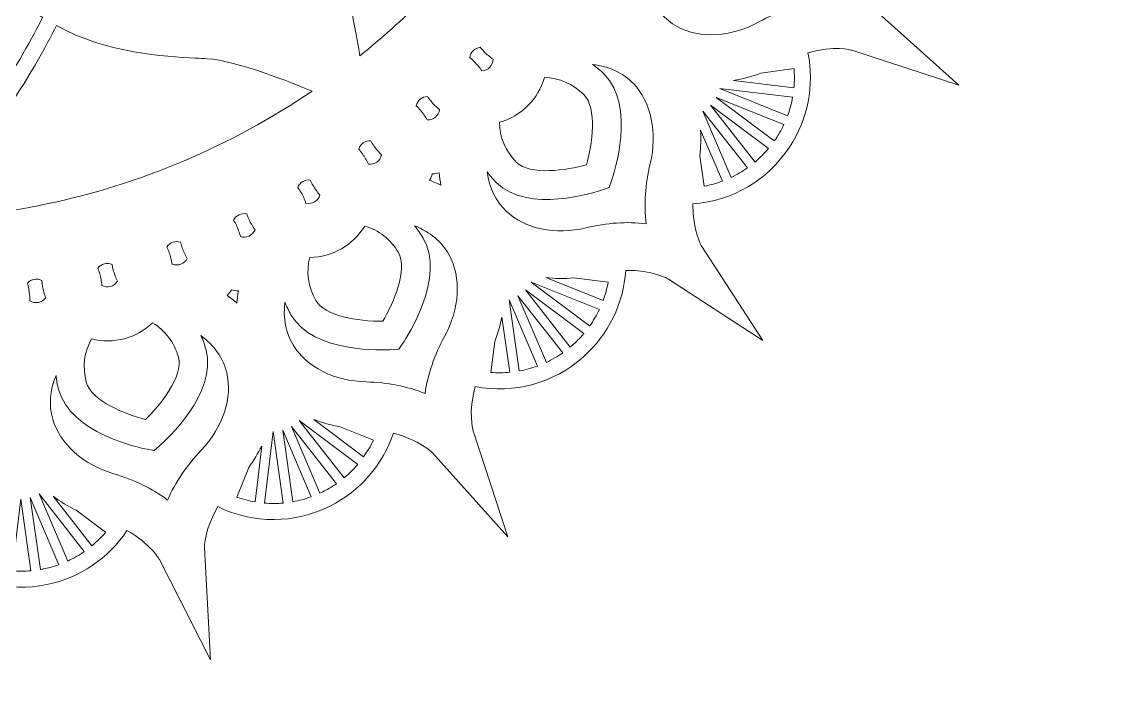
# Model space of a CAD drawing. Header units: millimetres. Extents: x 146 to 1170, y -927 to -143.
# Drawn here: x 351.5 to 517.6, y -921.2 to -818.7 of the extents above; entities that cross this region are included whole.
import ezdxf

# ---------------------------------------------------------------- set-up
doc = ezdxf.new("R2010")
doc.units = ezdxf.units.MM
doc.header["$MEASUREMENT"] = 0
doc.layers.add('Layer 5', color=7, linetype='Continuous')

msp = doc.modelspace()

# ---------------------------------------------------------------- linework, layer by layer
at = {"layer": 'Layer 5', "lineweight": 0}
for points, knots in [([(491.79, -770.75), (496.75, -767.38), (499.79, -762.04), (500.14, -756.07), (500.44, -751.05), (498.79, -746.22), (495.51, -742.43), (498.32, -739.51), (500.93, -738.82), (501.03, -738.79), (501.03, -738.79), (517.64, -735.27), (517.64, -735.27), (517.64, -735.27), (501.07, -731.76), (501.07, -731.76), (501.04, -731.76), (498.34, -731.05), (495.49, -728.1), (499.41, -723.56), (500.97, -717.61), (499.77, -711.75), (498.76, -706.84), (495.93, -702.6), (491.79, -699.79), (493.76, -696.23), (496.15, -694.87), (496.17, -694.86), (496.17, -694.86), (511.3, -687.16), (511.3, -687.16), (511.3, -687.16), (494.39, -688.06), (494.39, -688.06), (494.28, -688.07), (491.53, -688.09), (488.03, -685.95), (490.65, -680.55), (490.62, -674.39), (487.94, -669.03), (485.69, -664.56), (481.87, -661.2), (477.15, -659.55), (478.13, -655.57), (480.09, -653.7), (480.11, -653.68), (480.11, -653.68), (492.73, -642.33), (492.73, -642.33), (492.73, -642.33), (476.63, -647.58), (476.63, -647.58), (476.6, -647.59), (473.9, -648.33), (469.92, -647.17), (471.06, -641.26), (469.44, -635.32), (465.45, -630.83), (462.14, -627.1), (457.58, -624.84), (452.61, -624.47), (452.55, -620.47), (453.88, -618.15), (453.93, -618.06), (453.93, -618.06), (463.19, -603.83), (463.19, -603.83), (463.19, -603.83), (448.99, -613.07), (448.99, -613.07), (448.97, -613.09), (446.55, -614.5), (442.39, -614.42), (441.98, -608.48), (438.8, -603.02), (433.85, -599.76), (429.68, -597.01), (424.69, -596.01), (419.79, -596.93), (418.68, -593.04), (419.43, -590.46), (419.44, -590.44), (419.44, -590.44), (424.7, -574.29), (424.7, -574.29), (424.7, -574.29), (413.37, -586.89), (413.37, -586.89), (413.35, -586.91), (411.38, -588.91), (407.34, -589.9), (405.41, -584.26), (400.91, -579.79), (395.28, -577.92), (390.54, -576.34), (385.47, -576.67), (380.98, -578.83), (378.95, -575.39), (378.96, -572.7), (378.96, -572.68), (378.96, -572.68), (379.86, -555.72), (379.86, -555.72), (379.86, -555.72), (372.19, -570.82), (372.19, -570.82), (372.17, -570.85), (370.78, -573.3), (367.14, -575.29), (363.82, -570.32), (358.31, -567.16), (352.37, -566.81), (347.38, -566.51), (342.57, -568.14), (338.78, -571.39), (335.96, -568.61), (335.28, -566.02), (335.27, -566), (335.27, -566), (331.75, -549.39), (331.75, -549.39), (331.75, -549.39), (328.25, -565.96), (328.25, -565.96), (328.24, -565.99), (327.53, -568.71), (324.54, -571.57), (320.04, -567.62), (313.89, -565.98), (308.05, -567.18), (303.15, -568.19), (298.91, -571.01), (296.1, -575.14), (292.69, -573.2), (291.39, -570.94), (291.34, -570.86), (291.34, -570.86), (283.64, -555.72), (283.64, -555.72), (283.64, -555.72), (284.55, -572.64), (284.55, -572.64), (284.55, -572.67), (284.56, -575.46), (282.43, -579), (277.05, -576.33), (270.68, -576.33), (265.33, -579.01), (260.85, -581.26), (257.49, -585.09), (255.84, -589.82), (252.05, -588.82), (250.23, -586.99), (250.16, -586.92), (250.16, -586.92), (238.81, -574.29), (238.81, -574.29), (238.81, -574.29), (244.06, -590.4), (244.06, -590.4), (244.07, -590.43), (244.81, -593.11), (243.67, -597.07), (237.78, -595.87), (231.61, -597.51), (227.14, -601.49), (223.38, -604.83), (221.12, -609.42), (220.76, -614.42), (220.74, -614.42), (220.73, -614.42), (220.71, -614.42), (216.81, -614.42), (214.56, -613.1), (214.55, -613.09), (214.55, -613.09), (200.32, -603.83), (200.32, -603.83), (200.32, -603.83), (209.55, -618.03), (209.55, -618.03), (209.57, -618.05), (210.97, -620.45), (210.9, -624.54), (204.89, -624.9), (199.36, -628.09), (196.06, -633.1), (193.29, -637.3), (192.3, -642.31), (193.26, -647.27), (189.5, -648.28), (187.02, -647.62), (186.92, -647.59), (186.92, -647.59), (170.77, -642.33), (170.77, -642.33), (170.77, -642.33), (183.37, -653.65), (183.37, -653.65), (183.39, -653.67), (185.35, -655.61), (186.35, -659.56), (180.64, -661.46), (176.11, -665.97), (174.22, -671.67), (172.63, -676.46), (172.97, -681.59), (175.2, -686.12), (171.78, -688.11), (169.17, -688.07), (169.15, -688.06), (169.15, -688.06), (152.21, -687.16), (152.21, -687.16), (152.21, -687.16), (167.31, -694.84), (167.31, -694.84), (167.33, -694.85), (169.71, -696.21), (171.69, -699.74), (166.66, -703.06), (163.46, -708.58), (163.11, -714.58), (162.81, -719.63), (164.48, -724.5), (167.81, -728.3), (165.07, -731.06), (162.58, -731.73), (162.48, -731.76), (162.48, -731.76), (145.87, -735.27), (145.87, -735.27), (145.87, -735.27), (162.44, -738.78), (162.44, -738.78), (162.47, -738.79), (165.11, -739.48), (167.92, -742.35), (163.93, -746.86), (162.27, -753.02), (163.48, -758.9), (164.5, -763.87), (167.39, -768.15), (171.61, -770.96), (169.65, -774.42), (167.36, -775.68), (167.34, -775.69), (167.34, -775.69), (152.21, -783.38), (152.21, -783.38), (152.21, -783.38), (169.12, -782.48), (169.12, -782.48), (169.14, -782.49), (171.86, -782.46), (175.31, -784.5), (172.63, -789.88), (172.63, -796.26), (175.31, -801.61), (177.59, -806.16), (181.49, -809.55), (186.3, -811.17), (185.3, -814.99), (183.42, -816.85), (183.4, -816.86), (183.4, -816.86), (170.78, -828.21), (170.78, -828.21), (170.78, -828.21), (186.88, -822.97), (186.88, -822.97), (186.91, -822.96), (189.5, -822.24), (193.36, -823.31), (192.17, -829.19), (193.82, -835.34), (197.79, -839.81), (201.18, -843.62), (205.84, -845.89), (210.92, -846.2), (210.98, -850.2), (209.63, -852.39), (209.57, -852.48), (209.57, -852.48), (200.32, -866.71), (200.32, -866.71), (200.32, -866.71), (214.52, -857.47), (214.52, -857.47), (214.54, -857.46), (216.82, -856.12), (220.73, -856.12), (220.77, -856.12), (220.81, -856.13), (220.85, -856.13), (221.23, -862.1), (224.42, -867.6), (229.4, -870.89), (233.65, -873.69), (238.73, -874.67), (243.72, -873.66), (244.79, -877.5), (244.08, -880.09), (244.07, -880.11), (244.07, -880.11), (238.81, -896.25), (238.81, -896.25), (238.81, -896.25), (250.14, -883.65), (250.14, -883.65), (250.16, -883.63), (252.04, -881.72), (255.9, -880.71), (257.82, -886.37), (262.32, -890.85), (267.97, -892.73), (272.8, -894.33), (277.97, -893.97), (282.52, -891.7), (284.56, -895.14), (284.55, -897.85), (284.55, -897.87), (284.55, -897.87), (283.65, -914.82), (283.65, -914.82), (283.65, -914.82), (291.32, -899.72), (291.32, -899.72), (291.33, -899.7), (292.67, -897.36), (296.13, -895.39), (299.45, -900.33), (304.95, -903.49), (310.88, -903.84), (315.95, -904.14), (320.85, -902.45), (324.66, -899.09), (327.54, -901.9), (328.23, -904.53), (328.24, -904.54), (328.24, -904.54), (331.76, -921.15), (331.76, -921.15), (331.76, -921.15), (335.26, -904.58), (335.26, -904.58), (335.27, -904.56), (335.95, -901.95), (338.8, -899.14), (343.28, -903.04), (349.4, -904.66), (355.2, -903.47), (360.18, -902.44), (364.47, -899.55), (367.28, -895.32), (370.85, -897.29), (372.16, -899.67), (372.17, -899.69), (372.17, -899.69), (379.87, -914.82), (379.87, -914.82), (379.87, -914.82), (378.96, -897.91), (378.96, -897.91), (378.96, -897.88), (378.95, -895.17), (380.98, -891.72), (386.39, -894.35), (392.55, -894.32), (397.91, -891.64), (402.45, -889.36), (405.83, -885.47), (407.46, -880.67), (411.38, -881.65), (413.27, -883.55), (413.35, -883.62), (413.35, -883.62), (424.7, -896.25), (424.7, -896.25), (424.7, -896.25), (419.45, -880.15), (419.45, -880.15), (419.44, -880.12), (418.72, -877.49), (419.8, -873.62), (425.7, -874.75), (431.63, -873.13), (436.11, -869.15), (439.9, -865.79), (442.16, -861.17), (442.49, -856.12), (446.54, -856.06), (448.87, -857.4), (448.96, -857.45), (448.96, -857.45), (463.19, -866.71), (463.19, -866.71), (463.19, -866.71), (453.96, -852.51), (453.96, -852.51), (453.94, -852.49), (452.56, -850.13), (452.61, -846.09), (458.59, -845.65), (463.9, -842.54), (467.19, -837.55), (469.97, -833.33), (470.96, -828.28), (469.98, -823.33), (473.95, -822.16), (476.49, -822.92), (476.59, -822.95), (476.59, -822.95), (492.74, -828.21), (492.74, -828.21), (492.74, -828.21), (480.14, -816.89), (480.14, -816.89), (480.12, -816.87), (478.16, -814.92), (477.16, -811), (482.82, -809.02), (487.14, -804.65), (489.03, -798.98), (490.61, -794.21), (490.28, -789.11), (488.07, -784.57), (491.61, -782.42), (494.33, -782.47), (494.35, -782.48), (494.35, -782.48), (511.3, -783.38), (511.3, -783.38), (511.3, -783.38), (496.21, -775.7), (496.21, -775.7), (496.18, -775.69), (493.77, -774.31), (491.79, -770.75)], [0, 0, 0, 0, 1, 1, 1, 2, 2, 2, 3, 3, 3, 4, 4, 4, 5, 5, 5, 6, 6, 6, 7, 7, 7, 8, 8, 8, 9, 9, 9, 10, 10, 10, 11, 11, 11, 12, 12, 12, 13, 13, 13, 14, 14, 14, 15, 15, 15, 16, 16, 16, 17, 17, 17, 18, 18, 18, 19, 19, 19, 20, 20, 20, 21, 21, 21, 22, 22, 22, 23, 23, 23, 24, 24, 24, 25, 25, 25, 26, 26, 26, 27, 27, 27, 28, 28, 28, 29, 29, 29, 30, 30, 30, 31, 31, 31, 32, 32, 32, 33, 33, 33, 34, 34, 34, 35, 35, 35, 36, 36, 36, 37, 37, 37, 38, 38, 38, 39, 39, 39, 40, 40, 40, 41, 41, 41, 42, 42, 42, 43, 43, 43, 44, 44, 44, 45, 45, 45, 46, 46, 46, 47, 47, 47, 48, 48, 48, 49, 49, 49, 50, 50, 50, 51, 51, 51, 52, 52, 52, 53, 53, 53, 54, 54, 54, 55, 55, 55, 56, 56, 56, 57, 57, 57, 58, 58, 58, 59, 59, 59, 60, 60, 60, 61, 61, 61, 62, 62, 62, 63, 63, 63, 64, 64, 64, 65, 65, 65, 66, 66, 66, 67, 67, 67, 68, 68, 68, 69, 69, 69, 70, 70, 70, 71, 71, 71, 72, 72, 72, 73, 73, 73, 74, 74, 74, 75, 75, 75, 76, 76, 76, 77, 77, 77, 78, 78, 78, 79, 79, 79, 80, 80, 80, 81, 81, 81, 82, 82, 82, 83, 83, 83, 84, 84, 84, 85, 85, 85, 86, 86, 86, 87, 87, 87, 88, 88, 88, 89, 89, 89, 90, 90, 90, 91, 91, 91, 92, 92, 92, 93, 93, 93, 94, 94, 94, 95, 95, 95, 96, 96, 96, 97, 97, 97, 98, 98, 98, 99, 99, 99, 100, 100, 100, 101, 101, 101, 102, 102, 102, 103, 103, 103, 104, 104, 104, 105, 105, 105, 106, 106, 106, 107, 107, 107, 108, 108, 108, 109, 109, 109, 110, 110, 110, 111, 111, 111, 112, 112, 112, 113, 113, 113, 114, 114, 114, 115, 115, 115, 116, 116, 116, 117, 117, 117, 118, 118, 118, 119, 119, 119, 120, 120, 120, 121, 121, 121, 122, 122, 122, 123, 123, 123, 124, 124, 124, 125, 125, 125, 126, 126, 126, 127, 127, 127, 128, 128, 128, 129, 129, 129, 130, 130, 130, 131, 131, 131, 132, 132, 132, 133, 133, 133, 134, 134, 134, 135, 135, 135, 136, 136, 136, 137, 137, 137, 138, 138, 138, 139, 139, 139, 140, 140, 140, 141, 141, 141, 142, 142, 142, 143, 143, 143, 144, 144, 144, 145, 145, 145, 146, 146, 146, 146]), ([(450.26, -819.38), (448.38, -818.34), (446.94, -816.68), (445.98, -814.41), (446.51, -814.84), (447.08, -815.23), (447.67, -815.57), (453.55, -818.96), (462.48, -813.17), (463.48, -812.5), (463.48, -812.5), (464.36, -811.91), (464.36, -811.91), (464.36, -811.91), (464.43, -810.85), (464.43, -810.85), (464.52, -809.65), (465.07, -799.02), (459.19, -795.62), (458.53, -795.24), (457.84, -794.92), (457.14, -794.66), (459.68, -794.29), (461.94, -794.69), (463.85, -795.85), (467.16, -797.86), (469.29, -802.08), (469.41, -806.87), (469.48, -810.06), (470.07, -813.04), (471.15, -815.75), (468.26, -816.17), (465.38, -817.16), (462.59, -818.68), (458.38, -820.98), (453.66, -821.24), (450.26, -819.38)], [0, 0, 0, 0, 1, 1, 1, 2, 2, 2, 3, 3, 3, 4, 4, 4, 5, 5, 5, 6, 6, 6, 7, 7, 7, 8, 8, 8, 9, 9, 9, 10, 10, 10, 11, 11, 11, 12, 12, 12, 12]), ([(411.8, -815.38), (411.8, -815.38), (411.8, -815.38), (411.8, -815.38), (408.83, -818.34), (405.67, -821.18), (402.4, -823.8), (401.03, -815.16), (399.01, -807.18), (396.39, -800.04), (397.71, -800.89), (399.31, -801.31), (401.27, -801.31), (401.27, -801.31), (401.27, -801.31), (401.27, -801.31), (405.07, -801.31), (409.43, -799.73), (413.29, -798.32), (414.36, -797.94), (415.37, -797.57), (416.31, -797.26), (421.56, -795.51), (425.4, -796.89), (426.46, -797.36), (422.21, -803.83), (417.28, -809.89), (411.8, -815.38)], [0, 0, 0, 0, 1, 1, 1, 2, 2, 2, 3, 3, 3, 4, 4, 4, 5, 5, 5, 6, 6, 6, 7, 7, 7, 8, 8, 8, 9, 9, 9, 9]), ([(334.47, -843.88), (334.55, -843.74), (341.9, -830.62), (345.63, -823.07), (347.18, -819.96), (348.6, -816.97), (349.86, -814.19), (351.27, -815.6), (352.85, -816.87), (354.56, -817.99), (351.72, -823.66), (344.28, -837), (333.58, -845.46), (333.58, -845.46), (334.47, -843.88), (334.47, -843.88)], [0, 0, 0, 0, 1, 1, 1, 2, 2, 2, 3, 3, 3, 4, 4, 4, 5, 5, 5, 5]), ([(375.81, -839.64), (362.43, -845.3), (348.22, -848.28), (333.56, -848.51), (345.5, -839.81), (353.59, -825.37), (356.65, -819.24), (364.42, -823.47), (372.96, -823.89), (377.58, -824.12), (378.23, -824.15), (378.83, -824.18), (379.36, -824.22), (383.86, -824.52), (392.15, -827.83), (395.2, -829.11), (389.12, -833.23), (382.6, -836.77), (375.81, -839.64)], [0, 0, 0, 0, 1, 1, 1, 2, 2, 2, 3, 3, 3, 4, 4, 4, 5, 5, 5, 6, 6, 6, 6]), ([(419.49, -823.01), (419.77, -822.73), (420.14, -822.55), (420.54, -822.5), (420.92, -822.96), (421.34, -823.38), (421.79, -823.76), (422.02, -823.96), (422.26, -824.14), (422.51, -824.31), (422.49, -824.77), (422.31, -825.2), (422, -825.51), (421.67, -825.84), (421.25, -826.02), (420.8, -826.03), (420.63, -825.78), (420.44, -825.53), (420.25, -825.3), (419.87, -824.85), (419.45, -824.43), (418.99, -824.05), (419.03, -823.66), (419.21, -823.29), (419.49, -823.01)], [0, 0, 0, 0, 1, 1, 1, 2, 2, 2, 3, 3, 3, 4, 4, 4, 5, 5, 5, 6, 6, 6, 7, 7, 7, 8, 8, 8, 8]), ([(445.57, -849.09), (442.67, -848.74), (439.64, -848.95), (436.54, -849.7), (431.89, -850.83), (427.26, -849.87), (424.46, -847.18), (422.9, -845.7), (421.94, -843.71), (421.6, -841.28), (422.01, -841.83), (422.46, -842.36), (422.95, -842.85), (427.75, -847.65), (437.88, -844.37), (439.02, -843.97), (439.02, -843.97), (440.02, -843.63), (440.02, -843.63), (440.02, -843.63), (440.36, -842.63), (440.36, -842.63), (440.75, -841.49), (444.05, -831.37), (439.24, -826.56), (438.69, -826.02), (438.11, -825.52), (437.49, -825.09), (440.05, -825.39), (442.12, -826.36), (443.67, -827.98), (446.35, -830.78), (447.32, -835.41), (446.19, -840.06), (445.43, -843.15), (445.23, -846.19), (445.57, -849.09)], [0, 0, 0, 0, 1, 1, 1, 2, 2, 2, 3, 3, 3, 4, 4, 4, 5, 5, 5, 6, 6, 6, 7, 7, 7, 8, 8, 8, 9, 9, 9, 10, 10, 10, 11, 11, 11, 12, 12, 12, 12]), ([(467.86, -828.6), (467.86, -828.6), (458.75, -827.5), (458.75, -827.5), (460.14, -827.27), (461.52, -826.91), (462.88, -826.42), (462.88, -826.42), (467.88, -825.7), (467.88, -825.7), (467.96, -826.66), (467.95, -827.64), (467.86, -828.6)], [0, 0, 0, 0, 1, 1, 1, 2, 2, 2, 3, 3, 3, 4, 4, 4, 4]), ([(427.76, -831.27), (428.92, -830.11), (429.78, -828.66), (430.24, -827.07), (432.42, -827.09), (434.57, -828.01), (436.18, -829.62), (438.25, -831.68), (437.43, -837.18), (436.59, -840.2), (433.57, -841.04), (428.08, -841.87), (426, -839.79), (424.37, -838.16), (423.45, -835.98), (423.46, -833.8), (425.08, -833.34), (426.56, -832.47), (427.76, -831.27)], [0, 0, 0, 0, 1, 1, 1, 2, 2, 2, 3, 3, 3, 4, 4, 4, 5, 5, 5, 6, 6, 6, 6]), ([(467.67, -830.04), (467.5, -830.97), (467.24, -831.9), (466.9, -832.81), (466.9, -832.81), (456.7, -828.72), (456.7, -828.72), (456.7, -828.72), (467.67, -830.04), (467.67, -830.04)], [0, 0, 0, 0, 1, 1, 1, 2, 2, 2, 3, 3, 3, 3]), ([(413.79, -833.04), (413.45, -833.32), (413, -833.47), (412.55, -833.44), (412.4, -833.18), (412.23, -832.92), (412.06, -832.68), (411.73, -832.19), (411.34, -831.74), (410.92, -831.32), (411, -830.93), (411.2, -830.58), (411.51, -830.32), (411.82, -830.06), (412.2, -829.92), (412.6, -829.91), (412.93, -830.4), (413.32, -830.86), (413.73, -831.27), (413.94, -831.49), (414.17, -831.69), (414.41, -831.89), (414.36, -832.34), (414.14, -832.74), (413.79, -833.04)], [0, 0, 0, 0, 1, 1, 1, 2, 2, 2, 3, 3, 3, 4, 4, 4, 5, 5, 5, 6, 6, 6, 7, 7, 7, 8, 8, 8, 8]), ([(466.34, -834.15), (466.14, -834.58), (465.93, -834.98), (465.71, -835.36), (465.54, -835.65), (465.36, -835.94), (465.18, -836.22), (465.09, -836.36), (465, -836.49), (464.9, -836.62), (464.9, -836.62), (456.16, -830.06), (456.16, -830.06), (456.16, -830.06), (466.34, -834.15), (466.34, -834.15)], [0, 0, 0, 0, 1, 1, 1, 2, 2, 2, 3, 3, 3, 4, 4, 4, 5, 5, 5, 5]), ([(460.86, -840.68), (460.09, -841.22), (459.27, -841.7), (458.4, -842.1), (458.4, -842.1), (454.14, -832.12), (454.14, -832.12), (454.14, -832.12), (460.86, -840.68), (460.86, -840.68)], [0, 0, 0, 0, 1, 1, 1, 2, 2, 2, 3, 3, 3, 3]), ([(462.01, -839.79), (462.01, -839.79), (455.28, -831.23), (455.28, -831.23), (455.28, -831.23), (464.01, -837.77), (464.01, -837.77), (463.4, -838.51), (462.73, -839.18), (462.01, -839.79)], [0, 0, 0, 0, 1, 1, 1, 2, 2, 2, 3, 3, 3, 3]), ([(453.78, -834.98), (453.78, -834.98), (457.07, -842.67), (457.07, -842.67), (456.18, -843), (455.27, -843.25), (454.34, -843.43), (454.34, -843.43), (453.68, -838.85), (453.68, -838.85), (453.83, -837.56), (453.86, -836.26), (453.78, -834.98)], [0, 0, 0, 0, 1, 1, 1, 2, 2, 2, 3, 3, 3, 4, 4, 4, 4]), ([(404.96, -839.81), (404.58, -840.07), (404.14, -840.18), (403.69, -840.12), (403.56, -839.84), (403.42, -839.56), (403.27, -839.3), (402.97, -838.79), (402.63, -838.31), (402.24, -837.85), (402.36, -837.47), (402.6, -837.14), (402.92, -836.91), (403.25, -836.68), (403.65, -836.57), (404.04, -836.6), (404.34, -837.11), (404.68, -837.6), (405.05, -838.05), (405.25, -838.28), (405.45, -838.51), (405.67, -838.72), (405.57, -839.16), (405.32, -839.56), (404.96, -839.81)], [0, 0, 0, 0, 1, 1, 1, 2, 2, 2, 3, 3, 3, 4, 4, 4, 5, 5, 5, 6, 6, 6, 7, 7, 7, 8, 8, 8, 8]), ([(395.57, -845.8), (395.18, -846.02), (394.71, -846.08), (394.27, -845.98), (394.17, -845.69), (394.05, -845.41), (393.93, -845.14), (393.68, -844.61), (393.38, -844.09), (393.03, -843.61), (393.18, -843.24), (393.45, -842.93), (393.79, -842.73), (394.14, -842.53), (394.54, -842.45), (394.93, -842.51), (395.18, -843.05), (395.48, -843.57), (395.82, -844.05), (395.99, -844.3), (396.18, -844.54), (396.38, -844.77), (396.25, -845.21), (395.96, -845.57), (395.57, -845.8)], [0, 0, 0, 0, 1, 1, 1, 2, 2, 2, 3, 3, 3, 4, 4, 4, 5, 5, 5, 6, 6, 6, 7, 7, 7, 8, 8, 8, 8]), ([(412.93, -842.55), (413.08, -842.23), (413.21, -841.9), (413.33, -841.57), (413.67, -841.54), (414.02, -841.5), (414.37, -841.44), (414.43, -842.06), (414.52, -842.68), (414.64, -843.29), (414.09, -843.02), (413.52, -842.78), (412.93, -842.55)], [0, 0, 0, 0, 1, 1, 1, 2, 2, 2, 3, 3, 3, 4, 4, 4, 4]), ([(383.36, -848.54), (383.53, -848.18), (383.83, -847.9), (384.19, -847.73), (384.56, -847.56), (384.96, -847.52), (385.35, -847.61), (385.55, -848.17), (385.8, -848.71), (386.09, -849.22), (386.24, -849.48), (386.41, -849.74), (386.59, -849.99), (386.42, -850.41), (386.1, -850.74), (385.69, -850.94), (385.28, -851.13), (384.82, -851.16), (384.39, -851.01), (384.31, -850.72), (384.22, -850.42), (384.12, -850.14), (383.92, -849.59), (383.66, -849.05), (383.36, -848.54)], [0, 0, 0, 0, 1, 1, 1, 2, 2, 2, 3, 3, 3, 4, 4, 4, 5, 5, 5, 6, 6, 6, 7, 7, 7, 8, 8, 8, 8]), ([(391.11, -860.91), (391.36, -861.56), (391.66, -862.19), (392.01, -862.8), (395.41, -868.68), (406.04, -868.13), (407.24, -868.05), (407.24, -868.05), (408.3, -867.98), (408.3, -867.98), (408.3, -867.98), (408.89, -867.1), (408.89, -867.1), (409.56, -866.1), (415.36, -857.17), (411.96, -851.28), (411.57, -850.61), (411.13, -849.98), (410.64, -849.39), (413.03, -850.35), (414.79, -851.82), (415.86, -853.78), (417.73, -857.18), (417.46, -861.9), (415.17, -866.1), (413.64, -868.9), (412.65, -871.78), (412.23, -874.66), (409.52, -873.58), (406.54, -873), (403.35, -872.92), (398.57, -872.81), (394.34, -870.68), (392.33, -867.36), (391.21, -865.52), (390.8, -863.35), (391.11, -860.91)], [0, 0, 0, 0, 1, 1, 1, 2, 2, 2, 3, 3, 3, 4, 4, 4, 5, 5, 5, 6, 6, 6, 7, 7, 7, 8, 8, 8, 9, 9, 9, 10, 10, 10, 11, 11, 11, 12, 12, 12, 12]), ([(405.87, -863.78), (402.02, -863.81), (397.12, -863.01), (395.75, -860.64), (394.59, -858.63), (394.27, -856.28), (394.86, -854.16), (396.54, -854.14), (398.19, -853.69), (399.64, -852.85), (401.07, -852.03), (402.27, -850.85), (403.13, -849.45), (405.22, -850.01), (407.07, -851.46), (408.22, -853.44), (409.68, -855.98), (407.46, -861.07), (405.87, -863.78)], [0, 0, 0, 0, 1, 1, 1, 2, 2, 2, 3, 3, 3, 4, 4, 4, 5, 5, 5, 6, 6, 6, 6]), ([(375.4, -855.2), (374.98, -855.35), (374.52, -855.34), (374.1, -855.16), (374.05, -854.86), (373.98, -854.56), (373.91, -854.27), (373.75, -853.7), (373.55, -853.14), (373.29, -852.6), (373.5, -852.26), (373.82, -852), (374.19, -851.87), (374.55, -851.74), (374.97, -851.74), (375.36, -851.86), (375.51, -852.44), (375.71, -852.99), (375.95, -853.52), (376.08, -853.8), (376.22, -854.07), (376.38, -854.33), (376.18, -854.73), (375.83, -855.04), (375.4, -855.2)], [0, 0, 0, 0, 1, 1, 1, 2, 2, 2, 3, 3, 3, 4, 4, 4, 5, 5, 5, 6, 6, 6, 7, 7, 7, 8, 8, 8, 8]), ([(364.78, -858.55), (364.36, -858.66), (363.89, -858.6), (363.49, -858.39), (363.46, -858.08), (363.43, -857.78), (363.37, -857.49), (363.27, -856.91), (363.11, -856.33), (362.91, -855.77), (363.14, -855.46), (363.48, -855.23), (363.87, -855.12), (364.25, -855.02), (364.66, -855.05), (365.03, -855.21), (365.13, -855.8), (365.28, -856.37), (365.48, -856.92), (365.58, -857.2), (365.7, -857.48), (365.83, -857.76), (365.59, -858.15), (365.22, -858.43), (364.78, -858.55)], [0, 0, 0, 0, 1, 1, 1, 2, 2, 2, 3, 3, 3, 4, 4, 4, 5, 5, 5, 6, 6, 6, 7, 7, 7, 8, 8, 8, 8]), ([(352.64, -860.69), (352.64, -860.38), (352.63, -860.08), (352.6, -859.78), (352.55, -859.19), (352.44, -858.6), (352.29, -858.03), (352.55, -857.74), (352.91, -857.54), (353.3, -857.47), (353.69, -857.4), (354.1, -857.47), (354.45, -857.65), (354.5, -858.25), (354.6, -858.83), (354.75, -859.4), (354.83, -859.69), (354.92, -859.98), (355.02, -860.26), (354.75, -860.63), (354.35, -860.88), (353.92, -860.95), (353.47, -861.03), (353.02, -860.94), (352.64, -860.69)], [0, 0, 0, 0, 1, 1, 1, 2, 2, 2, 3, 3, 3, 4, 4, 4, 5, 5, 5, 6, 6, 6, 7, 7, 7, 8, 8, 8, 8]), ([(434.66, -857.26), (434.66, -857.26), (439.85, -857.89), (439.85, -857.89), (439.67, -858.84), (439.42, -859.78), (439.08, -860.68), (439.08, -860.68), (430.44, -857.21), (430.44, -857.21), (431.82, -857.36), (433.24, -857.38), (434.66, -857.26)], [0, 0, 0, 0, 1, 1, 1, 2, 2, 2, 3, 3, 3, 4, 4, 4, 4]), ([(384.08, -859.21), (383.97, -859.83), (383.9, -860.45), (383.86, -861.06), (383.4, -860.66), (382.91, -860.27), (382.4, -859.91), (382.62, -859.64), (382.83, -859.36), (383.03, -859.06), (383.38, -859.13), (383.73, -859.18), (384.08, -859.21)], [0, 0, 0, 0, 1, 1, 1, 2, 2, 2, 3, 3, 3, 4, 4, 4, 4]), ([(436.17, -865.65), (435.87, -866.01), (435.56, -866.35), (435.25, -866.66), (435.01, -866.9), (434.76, -867.13), (434.51, -867.35), (434.39, -867.46), (434.27, -867.56), (434.14, -867.67), (434.14, -867.67), (427.39, -859.07), (427.39, -859.07), (427.39, -859.07), (436.17, -865.65), (436.17, -865.65)], [0, 0, 0, 0, 1, 1, 1, 2, 2, 2, 3, 3, 3, 4, 4, 4, 5, 5, 5, 5]), ([(438.52, -862.02), (438.11, -862.88), (437.62, -863.71), (437.06, -864.5), (437.06, -864.5), (428.26, -857.91), (428.26, -857.91), (428.26, -857.91), (438.52, -862.02), (438.52, -862.02)], [0, 0, 0, 0, 1, 1, 1, 2, 2, 2, 3, 3, 3, 3]), ([(429.18, -870.54), (428.3, -870.86), (427.38, -871.11), (426.45, -871.28), (426.45, -871.28), (424.91, -860.54), (424.91, -860.54), (424.91, -860.54), (429.18, -870.54), (429.18, -870.54)], [0, 0, 0, 0, 1, 1, 1, 2, 2, 2, 3, 3, 3, 3]), ([(432.99, -868.55), (432.2, -869.1), (431.38, -869.58), (430.53, -869.98), (430.53, -869.98), (426.25, -859.96), (426.25, -859.96), (426.25, -859.96), (432.99, -868.55), (432.99, -868.55)], [0, 0, 0, 0, 1, 1, 1, 2, 2, 2, 3, 3, 3, 3]), ([(361.95, -866.45), (363.58, -866.86), (365.28, -866.84), (366.89, -866.41), (366.89, -866.41), (366.89, -866.41), (366.89, -866.41), (368.47, -865.99), (369.94, -865.17), (371.13, -864.03), (373.02, -865.11), (374.44, -867), (375.04, -869.22), (375.8, -872.05), (372.34, -876.39), (370.1, -878.6), (367.06, -877.81), (361.9, -875.78), (361.14, -872.95), (360.54, -870.7), (360.83, -868.34), (361.95, -866.45)], [0, 0, 0, 0, 1, 1, 1, 2, 2, 2, 3, 3, 3, 4, 4, 4, 5, 5, 5, 6, 6, 6, 7, 7, 7, 7]), ([(425.01, -871.48), (424.07, -871.57), (423.12, -871.58), (422.18, -871.51), (422.18, -871.51), (422.74, -866.83), (422.74, -866.83), (423.21, -865.63), (423.57, -864.4), (423.82, -863.16), (423.82, -863.16), (425.01, -871.48), (425.01, -871.48)], [0, 0, 0, 0, 1, 1, 1, 2, 2, 2, 3, 3, 3, 4, 4, 4, 4]), ([(356.58, -871.97), (356.65, -872.67), (356.78, -873.38), (356.96, -874.07), (358.72, -880.63), (369.14, -882.85), (370.32, -883.08), (370.32, -883.08), (371.36, -883.28), (371.36, -883.28), (371.36, -883.28), (372.15, -882.59), (372.15, -882.59), (373.06, -881.8), (380.97, -874.67), (379.21, -868.11), (379.01, -867.35), (378.75, -866.62), (378.42, -865.93), (380.48, -867.47), (381.79, -869.34), (382.32, -871.51), (383.25, -875.28), (381.77, -879.77), (378.46, -883.23), (376.26, -885.54), (374.56, -888.06), (373.41, -890.74), (371.08, -889), (368.34, -887.66), (365.29, -886.76), (360.69, -885.42), (357.17, -882.27), (356.08, -878.54), (355.48, -876.46), (355.64, -874.26), (356.58, -871.97)], [0, 0, 0, 0, 1, 1, 1, 2, 2, 2, 3, 3, 3, 4, 4, 4, 5, 5, 5, 6, 6, 6, 7, 7, 7, 8, 8, 8, 9, 9, 9, 10, 10, 10, 11, 11, 11, 12, 12, 12, 12]), ([(402.08, -885.37), (401.47, -886.1), (400.78, -886.77), (400.03, -887.39), (400.03, -887.39), (393.24, -878.74), (393.24, -878.74), (393.24, -878.74), (402.08, -885.37), (402.08, -885.37)], [0, 0, 0, 0, 1, 1, 1, 2, 2, 2, 3, 3, 3, 3]), ([(399.43, -879.71), (399.43, -879.71), (404.44, -881.72), (404.44, -881.72), (404.02, -882.6), (403.53, -883.43), (402.97, -884.22), (402.97, -884.22), (395.44, -878.57), (395.44, -878.57), (396.72, -879.07), (398.05, -879.45), (399.43, -879.71)], [0, 0, 0, 0, 1, 1, 1, 2, 2, 2, 3, 3, 3, 4, 4, 4, 4]), ([(389.33, -880.41), (389.33, -880.41), (390.86, -891.18), (390.86, -891.18), (389.93, -891.26), (388.98, -891.27), (388.03, -891.19), (388.03, -891.19), (389.33, -880.41), (389.33, -880.41)], [0, 0, 0, 0, 1, 1, 1, 2, 2, 2, 3, 3, 3, 3]), ([(395.05, -890.24), (394.15, -890.57), (393.23, -890.82), (392.3, -890.99), (392.3, -890.99), (390.77, -880.21), (390.77, -880.21), (390.77, -880.21), (395.05, -890.24), (395.05, -890.24)], [0, 0, 0, 0, 1, 1, 1, 2, 2, 2, 3, 3, 3, 3]), ([(396.39, -889.69), (396.39, -889.69), (392.1, -879.64), (392.1, -879.64), (392.1, -879.64), (398.88, -888.27), (398.88, -888.27), (398.49, -888.54), (398.11, -888.78), (397.72, -889), (397.72, -889), (397.72, -889), (397.72, -889), (397.43, -889.17), (397.13, -889.33), (396.83, -889.48), (396.69, -889.55), (396.55, -889.62), (396.39, -889.69)], [0, 0, 0, 0, 1, 1, 1, 2, 2, 2, 3, 3, 3, 4, 4, 4, 5, 5, 5, 6, 6, 6, 6]), ([(387.6, -882.59), (387.6, -882.59), (386.59, -891.01), (386.59, -891.01), (385.65, -890.85), (384.73, -890.61), (383.84, -890.3), (383.84, -890.3), (385.65, -885.82), (385.65, -885.82), (386.39, -884.79), (387.04, -883.71), (387.6, -882.59)], [0, 0, 0, 0, 1, 1, 1, 2, 2, 2, 3, 3, 3, 4, 4, 4, 4]), ([(352.79, -901.38), (351.84, -901.46), (350.88, -901.47), (349.95, -901.39), (349.95, -901.39), (351.25, -890.58), (351.25, -890.58), (351.25, -890.58), (352.79, -901.38), (352.79, -901.38)], [0, 0, 0, 0, 1, 1, 1, 2, 2, 2, 3, 3, 3, 3]), ([(354.23, -901.19), (354.23, -901.19), (352.69, -890.37), (352.69, -890.37), (352.69, -890.37), (357, -900.47), (357, -900.47), (356.56, -900.62), (356.13, -900.76), (355.7, -900.87), (355.37, -900.96), (355.04, -901.04), (354.71, -901.11), (354.56, -901.14), (354.4, -901.17), (354.23, -901.19)], [0, 0, 0, 0, 1, 1, 1, 2, 2, 2, 3, 3, 3, 4, 4, 4, 5, 5, 5, 5]), ([(360.85, -898.5), (360.07, -899.04), (359.23, -899.51), (358.34, -899.92), (358.34, -899.92), (354.03, -889.8), (354.03, -889.8), (354.03, -889.8), (360.85, -898.5), (360.85, -898.5)], [0, 0, 0, 0, 1, 1, 1, 2, 2, 2, 3, 3, 3, 3]), ([(359.64, -892.26), (359.64, -892.26), (364.06, -895.58), (364.06, -895.58), (363.44, -896.32), (362.75, -897), (362, -897.62), (362, -897.62), (356.14, -890.14), (356.14, -890.14), (357.23, -890.95), (358.4, -891.66), (359.64, -892.26)], [0, 0, 0, 0, 1, 1, 1, 2, 2, 2, 3, 3, 3, 4, 4, 4, 4])]:
    msp.add_open_spline(points, degree=3, knots=knots, dxfattribs=at)

doc.saveas('drawing.dxf')
